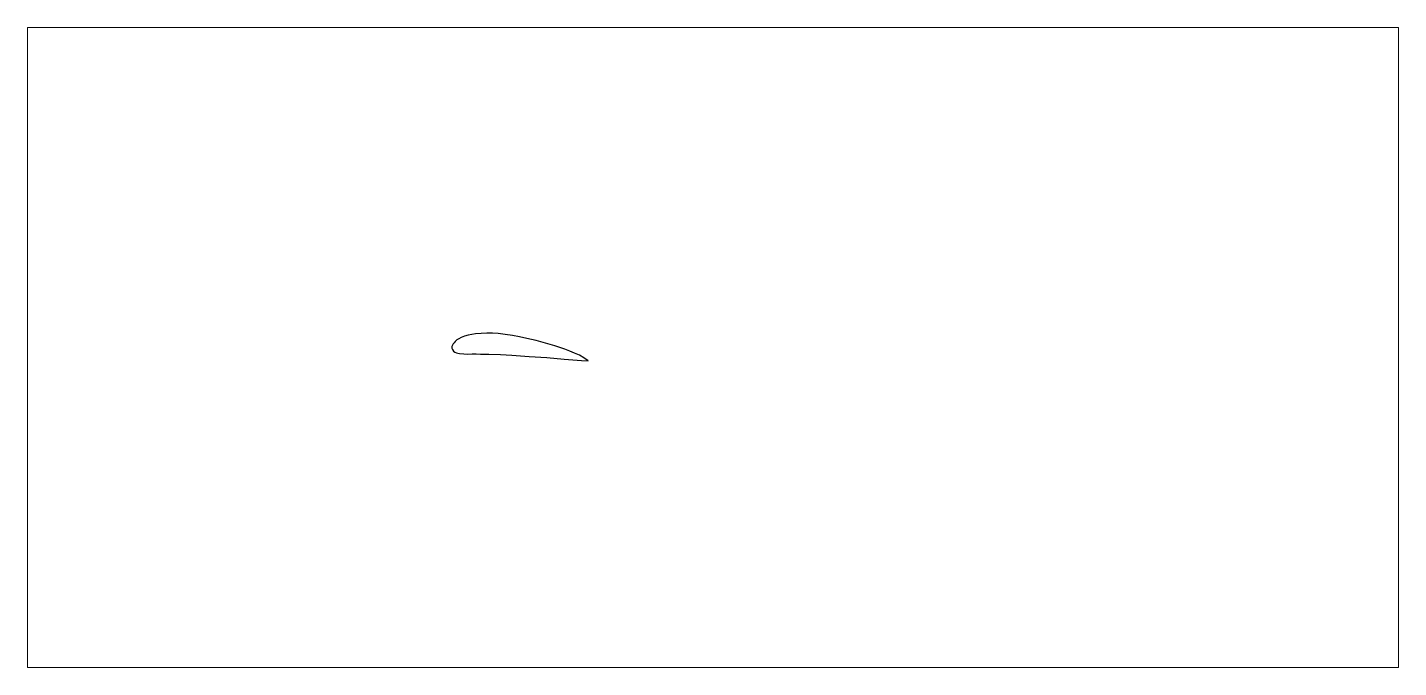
# Model space of a CAD drawing. Header units: millimetres. Extents: x -133 to 1367, y -192 to 508.
import ezdxf

# ---------------------------------------------------------------- set-up
doc = ezdxf.new("R2010")
doc.units = ezdxf.units.MM

msp = doc.modelspace()

# ---------------------------------------------------------------- linework, layer by layer
at = {"color": 7, "linetype": 'Continuous', "lineweight": 0}
for p, q in [((-133.5, 507.6), (1366.5, 507.6)), ((-133.5, 507.6), (-133.5, -192.4)), ((1366.5, 507.6), (1366.5, -192.4)), ((-133.5, -192.4), (1366.5, -192.4))]:
    msp.add_line(p, q, dxfattribs=at)
at = {"color": 7, "linetype": 'Continuous'}
msp.add_line((472.6, 143.2), (480.1, 142.8), dxfattribs=at)
at = {"color": 7, "linetype": 'Continuous', "flags": 128}
msp.add_lwpolyline([(480.1, 142.8), (475.3, 146.1), (470.4, 149), (465.1, 151.4), (459.8, 153.6), (454.4, 155.7), (449, 157.7), (443.5, 159.4), (433.3, 162.4), (423.1, 165.1), (412.8, 167.5), (405, 169.1), (397.2, 170.6), (389.3, 171.8), (381.5, 172.7), (375.2, 173.1), (369, 173.2), (362.8, 173), (356.6, 172.4), (352.6, 171.8), (348.6, 171), (344.8, 169.9), (341, 168.4), (338.6, 167.2), (336.3, 165.8), (334.3, 164), (333.3, 162.8), (332.3, 161.4), (331.4, 160), (330.9, 158.5), (331, 156.9), (331.6, 155.2), (332.7, 153.7), (334.1, 152.6), (335.8, 151.9), (337.5, 151.4), (339.3, 151.1), (343.8, 150.5), (348.4, 150.4), (353, 150.5), (357.6, 150.5), (362.1, 150.4), (366.7, 150.3), (371.3, 150.2), (383.9, 149.8), (396.5, 149.2), (415.5, 147.9), (434.6, 146.6), (453.6, 144.9), (472.6, 143.2)], dxfattribs=at)

doc.saveas('drawing.dxf')
